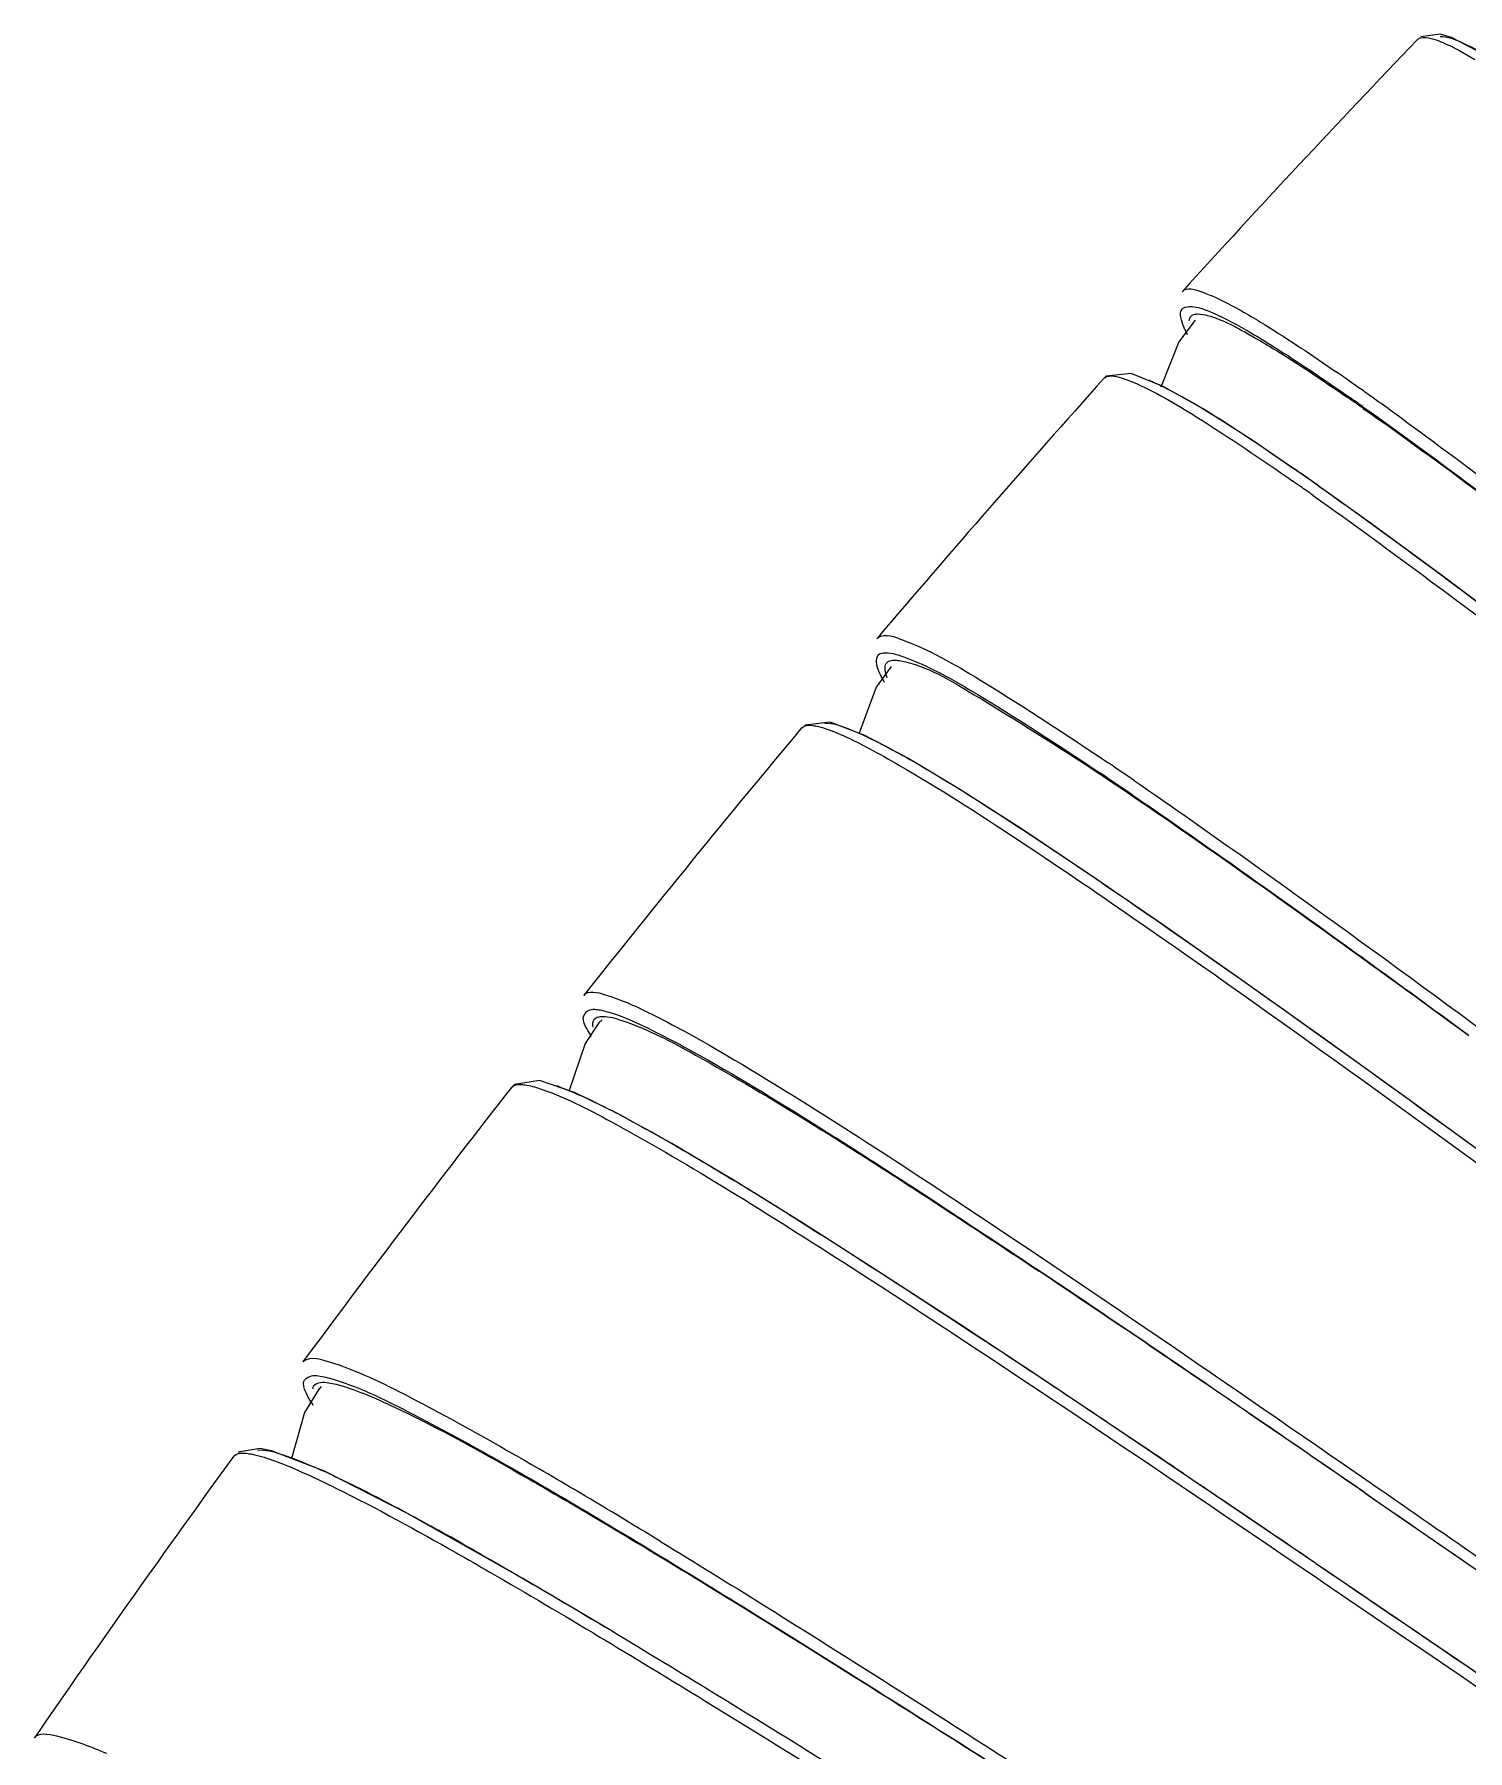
# Model space of a CAD drawing. Header units: millimetres. Extents: x 601 to 1195, y -13 to 407.
# Drawn here: x 961.27 to 970.55, y 297.9 to 309.02 of the extents above; entities that cross this region are included whole.
import ezdxf

# ---------------------------------------------------------------- set-up
doc = ezdxf.new("R2010")
doc.units = ezdxf.units.MM
doc.header["$LTSCALE"] = 0.1

msp = doc.modelspace()

# ---------------------------------------------------------------- linework, layer by layer
at = {"color": 7, "linetype": 'Continuous'}
for p, q in [((970.3752, 309.0193), (970.2513, 309.0038)), ((968.7897, 307.1678), (968.6837, 307.0283)), ((968.6837, 307.0283), (968.567, 306.735)), ((968.2132, 306.8049), (968.1941, 306.7864)), ((968.3743, 306.8229), (968.2132, 306.8049)), ((968.5829, 306.7385), (968.3743, 306.8229)), ((968.3434, 306.7834), (968.3819, 306.7685)), ((969.932, 305.8496), (969.5239, 306.1407)), ((966.8203, 304.9249), (966.7241, 304.7905)), ((966.7241, 304.7905), (966.6134, 304.4926)), ((966.4259, 304.5641), (966.261, 304.5462)), ((966.6492, 304.4789), (966.4259, 304.5641)), ((964.9277, 302.6166), (964.839, 302.4842)), ((964.8905, 302.5898), (964.8889, 302.6032)), ((964.9487, 302.6377), (964.9277, 302.6166)), ((964.839, 302.4842), (964.7326, 302.1721)), ((964.5445, 302.243), (964.3808, 302.2187)), ((964.7696, 302.1661), (964.5445, 302.243)), ((964.3808, 302.2187), (964.3586, 302.1949)), ((966.1622, 301.3747), (966.1986, 301.3519)), ((967.724, 301.0486), (967.7591, 301.0251)), ((967.7448, 301.0312), (967.7789, 301.0085)), ((967.3581, 300.6032), (967.4311, 300.555)), ((963.1142, 300.2457), (963.0216, 300.0939)), ((963.1289, 300.2615), (963.1142, 300.2457)), ((963.0216, 300.0939), (962.9377, 299.7955)), ((962.735, 299.8604), (962.5919, 299.8379)), ((962.8092, 299.8452), (962.735, 299.8604)), ((963.1516, 299.7128), (962.8092, 299.8452)), ((968.7126, 299.6981), (968.8247, 299.6224)), ((969.8325, 299.7024), (969.9295, 299.6353)), ((969.8849, 299.5759), (969.919, 299.5523)), ((969.9295, 299.6353), (969.9612, 299.6133)), ((969.5705, 299.1169), (968.9149, 299.5614)), ((964.0487, 299.2418), (964.0787, 299.2248)), ((965.2429, 299.2147), (965.2847, 299.1894)), ((965.2574, 299.2009), (965.2966, 299.1773)), ((965.0137, 298.6779), (964.4363, 299.0196)), ((969.5289, 299.0555), (969.5655, 299.0306)), ((969.5705, 299.1169), (969.6063, 299.0926)), ((964.9673, 298.7056), (965.0152, 298.6769)), ((964.9352, 298.6396), (964.9734, 298.6167))]:
    msp.add_line(p, q, dxfattribs=at)
for points in [[(970.7234, 308.8568), (970.45, 308.9981), (970.3752, 309.0193)], [(969.5239, 306.1407), (969.1577, 306.391), (968.8416, 306.5928), (968.5829, 306.7385)], [(973.1855, 303.3625), (972.8739, 303.6063), (972.362, 304.0057), (971.8493, 304.4034), (971.3426, 304.7933), (970.8488, 305.1691), (970.376, 305.5235), (969.932, 305.8496)], [(968.1053, 303.5791), (967.6653, 303.8731), (967.2698, 304.1266), (966.9282, 304.3312), (966.6492, 304.4789)], [(970.7046, 301.7347), (970.1599, 302.1295), (969.6193, 302.5183), (969.0909, 302.8944), (968.5831, 303.2506), (968.1053, 303.5791)], [(965.4005, 301.836), (965.0526, 302.0285), (964.7696, 302.1661)], [(966.2538, 301.3174), (965.8042, 301.5962), (965.4005, 301.836)], [(967.8023, 300.3088), (967.2612, 300.667), (966.7419, 301.0056), (966.2538, 301.3174)], [(968.9149, 299.5614), (968.3563, 299.9381), (967.8023, 300.3088)], [(964.4363, 299.0196), (963.6894, 299.4407), (963.1516, 299.7128)], [(969.919, 299.5523), (970.9466, 298.8431), (971.8582, 298.2153), (972.6677, 297.6631), (973.3633, 297.1976)]]:
    msp.add_lwpolyline(points, dxfattribs=at)
for centre, radius, start, end in [((1034.1562, 247.7852), 88.4998, 136.248817, 137.694861), ((970.2562, 308.9591), 0.0379, 132.08655, 136.73947), ((958.8978, 291.2428), 18.9685, 54.75842, 55.29493), ((1034.1562, 247.7852), 88.4996, 138.185326, 139.63137), ((957.3309, 289.0189), 21.689, 54.65394, 54.7676), ((956.581, 287.9617), 22.985, 54.52642, 54.65379), ((959.6112, 291.948), 17.8881, 55.20455, 55.37909), ((958.3463, 290.2888), 19.9805, 54.90505, 55.06503), ((958.7927, 290.7703), 19.3223, 54.99276, 55.20403), ((957.5904, 289.213), 21.2953, 54.77011, 54.90519), ((953.8312, 284.1153), 27.7133, 53.90968, 54.51155), ((957.3974, 288.8175), 21.1455, 55.2171, 55.34829), ((955.1352, 285.7153), 24.9135, 54.87091, 55.01225), ((956.6021, 287.6727), 22.5395, 55.06389, 55.21683), ((955.4108, 285.9681), 24.619, 54.83288, 55.06271), ((953.8645, 283.9102), 27.121, 54.65562, 54.86984), ((1034.1562, 247.7852), 88.4996, 140.121992, 141.568035), ((966.2695, 304.503), 0.0379, 136.73023, 140.07531), ((948.1447, 274.726), 35.7487, 55.49501, 55.82565), ((949.0777, 275.8787), 34.1872, 55.61699, 56.03792), ((965.4821, 302.8857), 0.7013, 208.19823, 210.55477), ((1034.1562, 247.7852), 88.4996, 142.058657, 143.504701), ((964.3213, 301.2046), 1.0576, 70.91033, 71.67314), ((964.2801, 301.0856), 1.1835, 70.20603, 70.91077), ((959.9583, 292.4243), 10.8713, 60.66886, 60.98974), ((949.3454, 274.5558), 31.6553, 57.91034, 58.68289), ((890.0342, 185.0417), 139.6185, 55.55886, 56.172475), ((892.0433, 187.7175), 136.2744, 55.615135, 56.237088), ((888.1188, 180.5509), 143.8451, 55.924708, 56.538777), ((785.6766, 32.4325), 324.4969, 55.411857, 55.602119), ((787.634, 34.7259), 321.4979, 55.459631, 55.657318), ((1034.1562, 247.7852), 88.4997, 143.995412, 145.441456), ((962.5934, 299.7875), 0.0381, 136.48104, 144.16157), ((946.3964, 268.6407), 35.9961, 59.31403, 59.72826), ((938.6275, 255.5872), 51.1866, 58.55859, 59.29219), ((768.0201, 2.5703), 358.5561, 55.797682, 55.941665), ((952.5879, 278.9388), 23.3143, 60.55569, 61.14199)]:
    msp.add_arc(centre, radius, start, end, dxfattribs=at)
for points, knots in [([(970.2307, 308.9873), (970.248, 309.0029), (970.2907, 309.0001), (970.3237, 308.9913), (970.3354, 308.9877)], [0, 0, 0, 0, 0.6548859, 1, 1, 1, 1]), ([(970.3354, 308.9877), (970.3532, 308.9822), (970.4456, 308.947), (970.5319, 308.8979), (970.6007, 308.8569)], [0, 0, 0, 0, 0.1884685, 1, 1, 1, 1]), ([(970.375, 309.0053), (970.4236, 309.0078), (970.5549, 308.9517), (970.6713, 308.8872), (970.7457, 308.8418)], [0, 0, 0, 0, 0.3583115, 1, 1, 1, 1]), ([(968.7045, 307.3524), (968.7342, 307.3857), (968.9195, 307.3248), (969.0293, 307.2631), (969.1198, 307.2108)], [0, 0, 0, 0, 0.2990503, 1, 1, 1, 1]), ([(968.7155, 307.1255), (968.7008, 307.1611), (968.6668, 307.2659), (968.7746, 307.2589), (968.8083, 307.25)], [0, 0, 0, 0, 0.5241546, 1, 1, 1, 1]), ([(968.8083, 307.25), (968.8284, 307.2447), (968.9365, 307.207), (969.037, 307.1514), (969.118, 307.105)], [0, 0, 0, 0, 0.1823491, 1, 1, 1, 1]), ([(968.74, 307.0733), (968.7354, 307.0823), (968.7268, 307.0995), (968.719, 307.1171), (968.7155, 307.1255)], [0, 0, 0, 0, 0.5255021, 1, 1, 1, 1]), ([(968.7506, 307.1642), (968.7512, 307.1697), (968.7533, 307.1799), (968.7587, 307.189), (968.7619, 307.1926)], [0, 0, 0, 0, 0.5295076, 1, 1, 1, 1]), ([(968.7619, 307.1926), (968.7669, 307.1982), (968.7823, 307.2072), (968.7995, 307.2086), (968.8089, 307.2085)], [0, 0, 0, 0, 0.4430287, 1, 1, 1, 1]), ([(968.8089, 307.2085), (968.8288, 307.2083), (968.9559, 307.1808), (969.0689, 307.1151), (969.1634, 307.0614)], [0, 0, 0, 0, 0.154748, 1, 1, 1, 1]), ([(969.1198, 307.2108), (969.1613, 307.1868), (969.3578, 307.0683), (969.5483, 306.94), (969.6976, 306.8366)], [0, 0, 0, 0, 0.2085514, 1, 1, 1, 1]), ([(969.118, 307.105), (969.1653, 307.0778), (969.3937, 306.9403), (969.6142, 306.7903), (969.7881, 306.6688)], [0, 0, 0, 0, 0.2044935, 1, 1, 1, 1]), ([(969.1634, 307.0614), (969.2068, 307.0368), (969.4149, 306.9129), (969.6161, 306.7778), (969.7743, 306.6686)], [0, 0, 0, 0, 0.2061697, 1, 1, 1, 1]), ([(968.1969, 306.79), (968.2023, 306.796), (968.2498, 306.82), (968.3035, 306.7976), (968.3434, 306.7834)], [0, 0, 0, 0, 0.1603754, 1, 1, 1, 1]), ([(968.3819, 306.7685), (968.5274, 306.7086), (968.8783, 306.4966), (969.2157, 306.2697), (969.4206, 306.1263)], [0, 0, 0, 0, 0.3861928, 1, 1, 1, 1]), ([(968.4894, 306.7789), (968.5456, 306.756), (968.8706, 306.5913), (969.1712, 306.3846), (969.4205, 306.2123)], [0, 0, 0, 0, 0.1667211, 1, 1, 1, 1]), ([(969.8748, 306.6079), (970.1317, 306.4265), (971.3798, 305.5073), (972.5936, 304.5429), (973.561, 303.7747)], [0, 0, 0, 0, 0.2029233, 1, 1, 1, 1]), ([(969.8775, 306.5968), (970.1327, 306.4181), (971.3813, 305.5032), (972.594, 304.5411), (973.5627, 303.7734)], [0, 0, 0, 0, 0.201336, 1, 1, 1, 1]), ([(970.156, 306.5101), (970.3943, 306.3366), (971.5053, 305.5044), (972.5923, 304.641), (973.4475, 303.9599)], [0, 0, 0, 0, 0.2123638, 1, 1, 1, 1]), ([(969.5537, 306.0325), (969.8095, 305.8511), (971.021, 304.9628), (972.2042, 304.0369), (973.1399, 303.304)], [0, 0, 0, 0, 0.2087421, 1, 1, 1, 1]), ([(969.5905, 306.0936), (969.845, 305.9143), (971.0604, 305.0264), (972.2458, 304.0985), (973.1855, 303.3625)], [0, 0, 0, 0, 0.2068706, 1, 1, 1, 1]), ([(966.7289, 305.1067), (966.7351, 305.1139), (966.7972, 305.1422), (966.8634, 305.1094), (966.9143, 305.0899)], [0, 0, 0, 0, 0.1483916, 1, 1, 1, 1]), ([(966.7391, 304.8999), (966.7269, 304.9309), (966.7086, 305.0316), (966.8114, 305.0141), (966.8469, 305.005)], [0, 0, 0, 0, 0.4765532, 1, 1, 1, 1]), ([(966.9143, 305.0899), (967.0947, 305.0209), (967.5363, 304.7577), (967.9628, 304.4802), (968.2252, 304.302)], [0, 0, 0, 0, 0.3783963, 1, 1, 1, 1]), ([(966.7823, 304.8979), (966.7813, 304.9041), (966.7803, 304.9155), (966.7816, 304.927), (966.7829, 304.9321)], [0, 0, 0, 0, 0.5414222, 1, 1, 1, 1]), ([(966.7829, 304.9321), (966.7838, 304.9353), (966.786, 304.9413), (966.7895, 304.9467), (966.7916, 304.949)], [0, 0, 0, 0, 0.513149, 1, 1, 1, 1]), ([(966.7916, 304.949), (966.797, 304.9554), (966.815, 304.9656), (966.8348, 304.9666), (966.8458, 304.9663)], [0, 0, 0, 0, 0.43341, 1, 1, 1, 1]), ([(966.8458, 304.9663), (966.8516, 304.9661), (966.8642, 304.965), (966.8766, 304.963), (966.8831, 304.9617)], [0, 0, 0, 0, 0.4693147, 1, 1, 1, 1]), ([(966.8469, 305.005), (966.8582, 305.0021), (966.8823, 304.995), (966.9059, 304.9866), (966.9184, 304.9819)], [0, 0, 0, 0, 0.4673306, 1, 1, 1, 1]), ([(966.8831, 304.9617), (967.0528, 304.9284), (967.4888, 304.6634), (967.906, 304.4068), (968.1748, 304.227)], [0, 0, 0, 0, 0.3484829, 1, 1, 1, 1]), ([(966.9184, 304.9819), (967.0918, 304.9164), (967.5158, 304.6671), (967.9249, 304.403), (968.1762, 304.2338)], [0, 0, 0, 0, 0.3795392, 1, 1, 1, 1]), ([(966.7952, 304.8527), (966.7922, 304.8606), (966.787, 304.8755), (966.7834, 304.8908), (966.7823, 304.8979)], [0, 0, 0, 0, 0.5388857, 1, 1, 1, 1]), ([(966.2419, 304.529), (966.2585, 304.5466), (966.3038, 304.546), (966.3386, 304.5388), (966.3511, 304.5357)], [0, 0, 0, 0, 0.6517266, 1, 1, 1, 1]), ([(966.3511, 304.5357), (966.3723, 304.5305), (966.4855, 304.4938), (966.592, 304.4398), (966.6776, 304.3945)], [0, 0, 0, 0, 0.1841185, 1, 1, 1, 1]), ([(966.3913, 304.5576), (966.442, 304.5607), (966.5791, 304.5112), (966.7033, 304.4519), (966.7821, 304.4104)], [0, 0, 0, 0, 0.3633741, 1, 1, 1, 1]), ([(966.6776, 304.3945), (966.7428, 304.36), (967.07, 304.1762), (967.3853, 303.9724), (967.6368, 303.8063)], [0, 0, 0, 0, 0.196579, 1, 1, 1, 1]), ([(966.7821, 304.4104), (966.8436, 304.378), (967.1502, 304.2066), (967.446, 304.0168), (967.6814, 303.8622)], [0, 0, 0, 0, 0.1980685, 1, 1, 1, 1]), ([(968.1748, 304.227), (968.3486, 304.1108), (969.1532, 303.5599), (969.9429, 302.9875), (970.5612, 302.5353)], [0, 0, 0, 0, 0.2144512, 1, 1, 1, 1]), ([(968.3955, 304.1857), (968.6402, 304.0175), (969.7589, 303.2303), (970.858, 302.4156), (971.7176, 301.7768)], [0, 0, 0, 0, 0.2170224, 1, 1, 1, 1]), ([(968.384, 304.0928), (968.5465, 303.9816), (969.2763, 303.4741), (969.9955, 302.9517), (970.5537, 302.5426)], [0, 0, 0, 0, 0.2214784, 1, 1, 1, 1]), ([(967.6368, 303.8063), (967.8886, 303.64), (969.0786, 302.8283), (970.2432, 301.9802), (971.1632, 301.3091)], [0, 0, 0, 0, 0.2094455, 1, 1, 1, 1]), ([(967.6814, 303.8622), (967.9409, 303.6918), (969.177, 302.8503), (970.3851, 301.9689), (971.3419, 301.2704)], [0, 0, 0, 0, 0.2076424, 1, 1, 1, 1]), ([(964.8302, 302.7953), (964.859, 302.8316), (965.0551, 302.778), (965.173, 302.7221), (965.2706, 302.6736)], [0, 0, 0, 0, 0.2984237, 1, 1, 1, 1]), ([(964.8641, 302.5543), (964.8462, 302.5877), (964.8008, 302.6501), (964.8593, 302.7027), (964.8811, 302.7046)], [0, 0, 0, 0, 0.6336872, 1, 1, 1, 1]), ([(964.8811, 302.7046), (964.8905, 302.7054), (964.9118, 302.7049), (964.9327, 302.7015), (964.9441, 302.6992)], [0, 0, 0, 0, 0.4479734, 1, 1, 1, 1]), ([(964.9441, 302.6992), (964.9654, 302.6948), (965.0801, 302.6623), (965.1884, 302.6111), (965.2757, 302.5681)], [0, 0, 0, 0, 0.1823427, 1, 1, 1, 1]), ([(964.8889, 302.6032), (964.8886, 302.6075), (964.8887, 302.6158), (964.8904, 302.6239), (964.8917, 302.6275)], [0, 0, 0, 0, 0.5299665, 1, 1, 1, 1]), ([(964.8917, 302.6275), (964.8925, 302.6298), (964.8943, 302.634), (964.8969, 302.6379), (964.8983, 302.6397)], [0, 0, 0, 0, 0.5073582, 1, 1, 1, 1]), ([(964.8983, 302.6397), (964.9015, 302.6437), (964.91, 302.6507), (964.9202, 302.6545), (964.9258, 302.6558)], [0, 0, 0, 0, 0.4686383, 1, 1, 1, 1]), ([(964.9258, 302.6558), (964.9345, 302.658), (964.9864, 302.6618), (965.0369, 302.6461), (965.0772, 302.6328)], [0, 0, 0, 0, 0.1757489, 1, 1, 1, 1]), ([(965.0772, 302.6328), (965.2439, 302.5777), (965.6542, 302.3579), (966.0505, 302.1229), (966.2938, 301.9719)], [0, 0, 0, 0, 0.3801023, 1, 1, 1, 1]), ([(965.2706, 302.6736), (965.3418, 302.6382), (965.7036, 302.4459), (966.0526, 302.2307), (966.3319, 302.0549)], [0, 0, 0, 0, 0.1941827, 1, 1, 1, 1]), ([(965.2757, 302.5681), (965.3441, 302.5344), (965.6897, 302.3523), (966.0233, 302.1485), (966.2899, 301.982)], [0, 0, 0, 0, 0.1951784, 1, 1, 1, 1]), ([(964.3618, 302.1996), (964.3756, 302.2173), (964.4175, 302.2209), (964.4501, 302.2161), (964.4617, 302.2139)], [0, 0, 0, 0, 0.6544493, 1, 1, 1, 1]), ([(964.5606, 302.1863), (964.7268, 302.1283), (965.1331, 301.9136), (965.5262, 301.6826), (965.7657, 301.536)], [0, 0, 0, 0, 0.3852932, 1, 1, 1, 1]), ([(964.6809, 302.1992), (964.7171, 302.1861), (964.9058, 302.1085), (965.0859, 302.0118), (965.2305, 301.9316)], [0, 0, 0, 0, 0.1889811, 1, 1, 1, 1]), ([(966.3319, 302.0549), (966.5842, 301.8961), (967.7639, 301.131), (968.9213, 300.3325), (969.8325, 299.7024)], [0, 0, 0, 0, 0.2120088, 1, 1, 1, 1]), ([(965.2837, 301.9019), (965.3232, 301.8797), (965.4964, 301.7811), (965.6675, 301.679), (965.799, 301.599)], [0, 0, 0, 0, 0.2278289, 1, 1, 1, 1]), ([(966.2899, 301.982), (966.3982, 301.9144), (966.88, 301.6092), (967.356, 301.2948), (967.724, 301.0486)], [0, 0, 0, 0, 0.2237506, 1, 1, 1, 1]), ([(966.2938, 301.9719), (966.4029, 301.9043), (966.8906, 301.5971), (967.372, 301.28), (967.7448, 301.0312)], [0, 0, 0, 0, 0.2226266, 1, 1, 1, 1]), ([(965.7657, 301.536), (966.0332, 301.3723), (967.3023, 300.5677), (968.5456, 299.7237), (969.5289, 299.0555)], [0, 0, 0, 0, 0.208715, 1, 1, 1, 1]), ([(966.1986, 301.3519), (966.2887, 301.2953), (966.6773, 301.0491), (967.0627, 300.7978), (967.3581, 300.6032)], [0, 0, 0, 0, 0.2311415, 1, 1, 1, 1]), ([(963.0108, 300.421), (963.0168, 300.429), (963.082, 300.4624), (963.1541, 300.4306), (963.21, 300.4127)], [0, 0, 0, 0, 0.1451296, 1, 1, 1, 1]), ([(963.21, 300.4127), (963.3918, 300.3543), (963.8405, 300.1274), (964.2755, 299.8841), (964.5421, 299.7285)], [0, 0, 0, 0, 0.3822239, 1, 1, 1, 1]), ([(963.0344, 300.2166), (963.0287, 300.2287), (963.0197, 300.2506), (963.0152, 300.2742), (963.0153, 300.2844)], [0, 0, 0, 0, 0.5675589, 1, 1, 1, 1]), ([(963.0153, 300.2844), (963.0157, 300.3105), (963.0692, 300.3406), (963.1086, 300.3319), (963.1241, 300.3294)], [0, 0, 0, 0, 0.623758, 1, 1, 1, 1]), ([(963.0761, 300.2463), (963.0765, 300.2503), (963.0782, 300.2579), (963.0819, 300.2648), (963.0841, 300.2678)], [0, 0, 0, 0, 0.518432, 1, 1, 1, 1]), ([(963.0841, 300.2678), (963.0863, 300.2707), (963.0916, 300.2761), (963.0982, 300.2798), (963.1017, 300.2814)], [0, 0, 0, 0, 0.4821165, 1, 1, 1, 1]), ([(963.1017, 300.2814), (963.1326, 300.2953), (963.235, 300.2785), (963.3224, 300.2487), (963.3799, 300.2264)], [0, 0, 0, 0, 0.3541123, 1, 1, 1, 1]), ([(963.2212, 300.3053), (963.3959, 300.2501), (963.8262, 300.0355), (964.2432, 299.8044), (964.4983, 299.6568)], [0, 0, 0, 0, 0.3834, 1, 1, 1, 1]), ([(963.3799, 300.2264), (963.4491, 300.1995), (963.8266, 300.0313), (964.1869, 299.8279), (964.4808, 299.6594)], [0, 0, 0, 0, 0.1797061, 1, 1, 1, 1]), ([(962.5658, 299.8137), (962.5827, 299.8315), (962.6275, 299.8326), (962.6631, 299.8275), (962.6758, 299.8252)], [0, 0, 0, 0, 0.6542596, 1, 1, 1, 1]), ([(962.6758, 299.8252), (962.6983, 299.821), (962.8193, 299.7898), (962.9344, 299.7401), (963.0271, 299.6983)], [0, 0, 0, 0, 0.1835746, 1, 1, 1, 1]), ([(962.717, 299.8509), (962.77, 299.8553), (962.9138, 299.8126), (963.0464, 299.7589), (963.1301, 299.7214)], [0, 0, 0, 0, 0.3670343, 1, 1, 1, 1]), ([(963.0271, 299.6983), (963.0939, 299.6682), (963.4268, 299.5084), (963.75, 299.3293), (964.0074, 299.1832)], [0, 0, 0, 0, 0.1982672, 1, 1, 1, 1]), ([(963.1301, 299.7214), (963.1802, 299.6988), (963.4208, 299.5854), (963.6555, 299.4598), (963.8403, 299.358)], [0, 0, 0, 0, 0.206631, 1, 1, 1, 1]), ([(964.4808, 299.6594), (964.5414, 299.6247), (964.8016, 299.4742), (965.0598, 299.3202), (965.2574, 299.2009)], [0, 0, 0, 0, 0.2321597, 1, 1, 1, 1]), ([(964.4983, 299.6568), (964.5567, 299.6231), (964.806, 299.4777), (965.0537, 299.3294), (965.2429, 299.2147)], [0, 0, 0, 0, 0.2335994, 1, 1, 1, 1]), ([(969.9612, 299.6133), (970.2911, 299.385), (971.481, 298.5606), (972.6691, 297.733), (973.5429, 297.1571)], [0, 0, 0, 0, 0.2771125, 1, 1, 1, 1]), ([(969.9194, 299.552), (970.2504, 299.3239), (971.4401, 298.5029), (972.6279, 297.6784), (973.5013, 297.1072)], [0, 0, 0, 0, 0.2780827, 1, 1, 1, 1]), ([(965.3277, 299.2582), (965.5501, 299.1225), (966.5174, 298.5238), (967.4754, 297.9101), (968.2131, 297.4356)], [0, 0, 0, 0, 0.2290061, 1, 1, 1, 1]), ([(964.0074, 299.1832), (964.0793, 299.1424), (964.3903, 298.9642), (964.6987, 298.7815), (964.9352, 298.6396)], [0, 0, 0, 0, 0.2306408, 1, 1, 1, 1]), ([(964.0787, 299.2248), (964.1476, 299.1858), (964.4454, 299.0156), (964.7408, 298.8411), (964.9673, 298.7056)], [0, 0, 0, 0, 0.2307635, 1, 1, 1, 1]), ([(965.2847, 299.1894), (965.5067, 299.0546), (966.4749, 298.4585), (967.4335, 297.8469), (968.1721, 297.3737)], [0, 0, 0, 0, 0.2284677, 1, 1, 1, 1]), ([(965.2966, 299.1773), (965.52, 299.0421), (966.4958, 298.4431), (967.4615, 297.8279), (968.2062, 297.3519)], [0, 0, 0, 0, 0.2280404, 1, 1, 1, 1]), ([(969.5655, 299.0306), (969.8542, 298.8344), (970.92, 298.1092), (971.985, 297.3827), (972.7704, 296.866)], [0, 0, 0, 0, 0.2707797, 1, 1, 1, 1]), ([(969.5705, 299.1169), (969.8913, 298.8994), (971.0505, 298.1125), (972.208, 297.3228), (973.0596, 296.7734)], [0, 0, 0, 0, 0.2766613, 1, 1, 1, 1]), ([(969.6063, 299.0926), (969.8919, 298.8985), (970.9461, 298.1812), (971.9996, 297.4626), (972.7766, 296.9518)], [0, 0, 0, 0, 0.2707636, 1, 1, 1, 1]), ([(964.9734, 298.6167), (965.1877, 298.4879), (966.1151, 297.9236), (967.0344, 297.3461), (967.741, 296.9003)], [0, 0, 0, 0, 0.2302973, 1, 1, 1, 1]), ([(965.0152, 298.6769), (965.2358, 298.5445), (966.1935, 297.9624), (967.1424, 297.3658), (967.8727, 296.9049)], [0, 0, 0, 0, 0.2295065, 1, 1, 1, 1]), ([(961.2725, 297.9865), (961.2997, 298.0262), (961.5086, 297.9808), (961.6346, 297.931), (961.7397, 297.8868)], [0, 0, 0, 0, 0.2966161, 1, 1, 1, 1])]:
    msp.add_open_spline(points, degree=3, knots=knots, dxfattribs=at)
for points in [[(966.7775, 304.8224), (966.7632, 304.8474), (966.7497, 304.873), (966.7391, 304.8999)], [(964.4617, 302.2139), (964.4954, 302.2077), (964.5283, 302.1975), (964.5606, 302.1863)], [(963.1241, 300.3294), (963.1571, 300.3243), (963.1894, 300.3153), (963.2212, 300.3053)], [(963.079, 300.1398), (963.0626, 300.1644), (963.047, 300.1898), (963.0344, 300.2166)]]:
    msp.add_open_spline(points, degree=3, dxfattribs=at)

doc.saveas('drawing.dxf')
